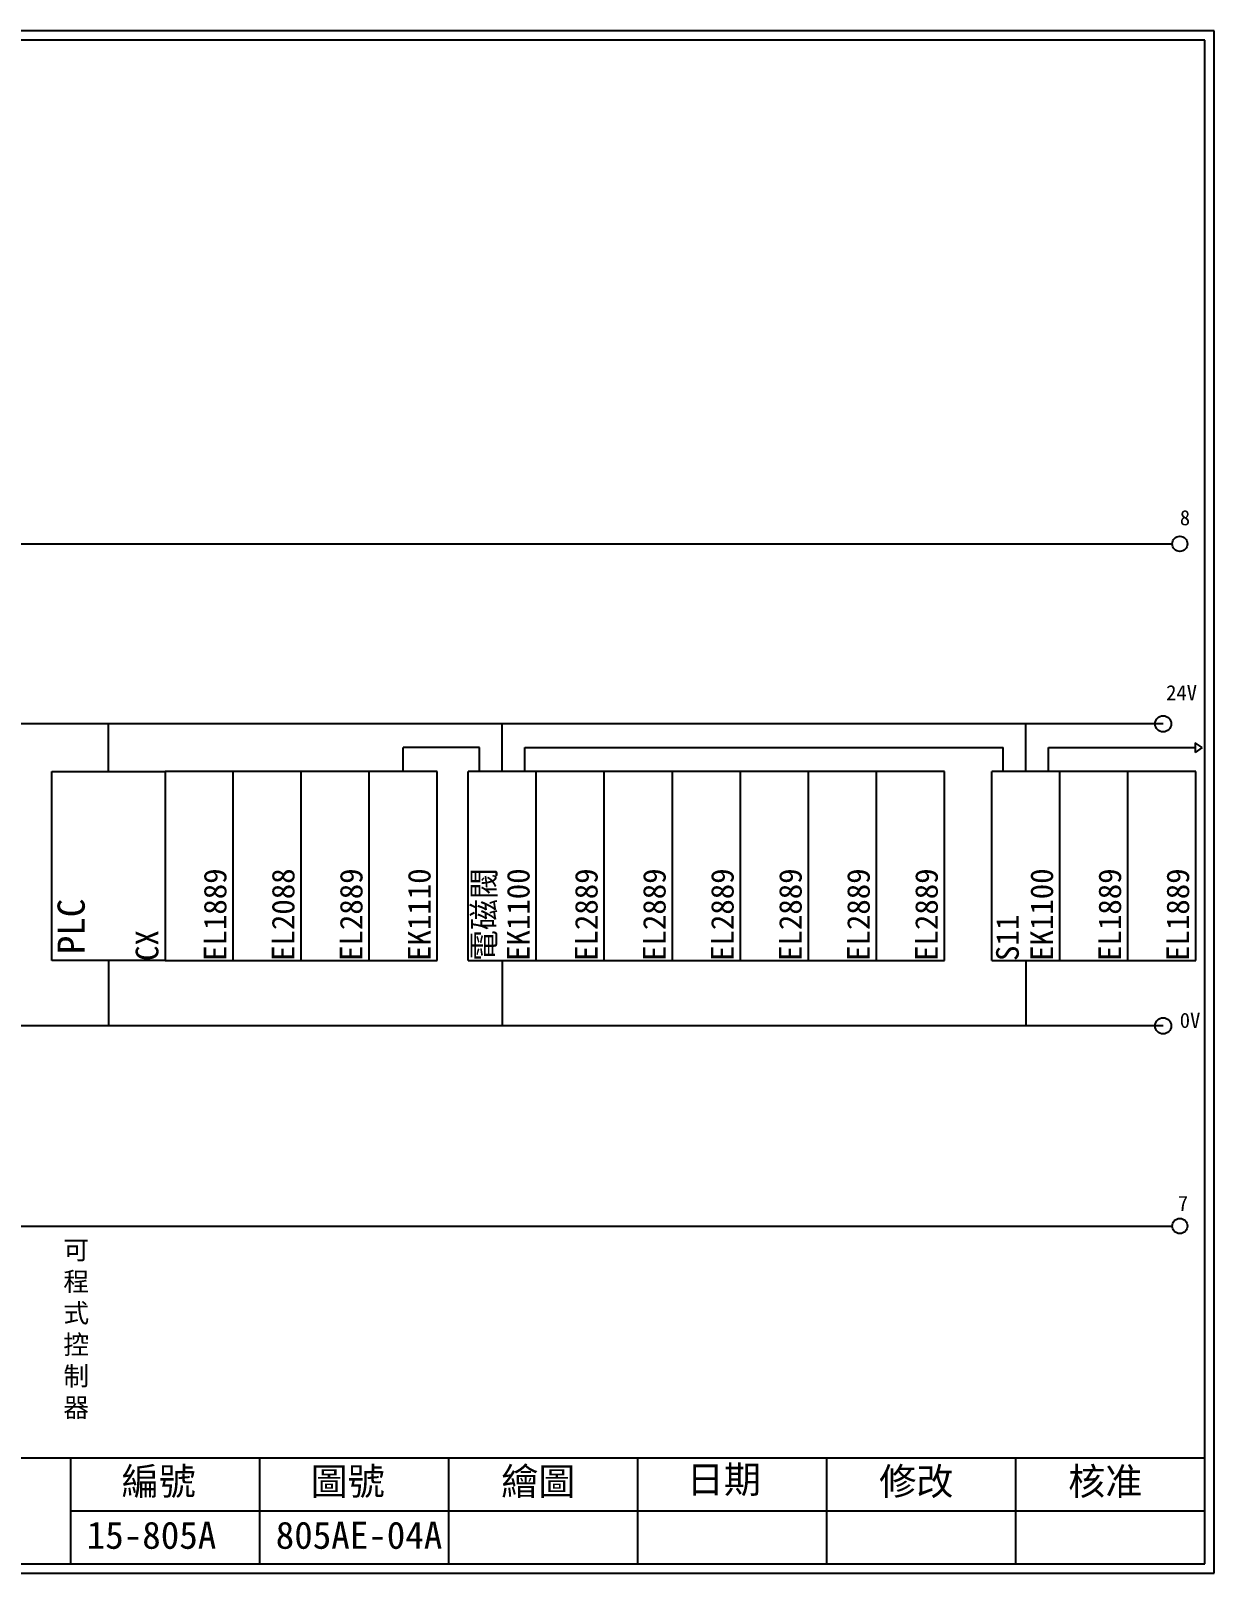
# Model space of a CAD drawing. Extents: x 10 to 297, y 3 to 207.
# Drawn here: x 140.5 to 297, y 3 to 207 of the extents above; entities that cross this region are included whole.
import ezdxf

# ---------------------------------------------------------------- set-up
doc = ezdxf.new("R2010")
doc.units = 0
doc.layers.get('0').update_dxf_attribs({"linetype": 'CONTINUOUS'})
for name, color, linetype in [('7', 7, 'CONTINUOUS'), ('圖框層', 7, 'CONTINUOUS'), ('標尺寸層', 3, 'CONTINUOUS')]:
    doc.layers.add(name, color=color, linetype=linetype)
doc.styles.add('CNS', font='romanc.shx', dxfattribs={"bigfont": 'chineset.shx'})
doc.styles.add('STSL', font='kaiu.ttf')

msp = doc.modelspace()

# ---------------------------------------------------------------- linework, layer by layer
for p, q in [((48.79, 139.12), (291.46, 139.12)), ((290.25, 115.32), (102.3, 115.32)), ((143.23, 84.03), (143.23, 109.03)), ((143.23, 109.03), (158.23, 109.03)), ((158.23, 109.03), (158.23, 84.03)), ((167.23, 109.03), (158.23, 109.03)), ((167.23, 84.03), (167.23, 109.03)), ((176.23, 109.03), (167.23, 109.03)), ((176.23, 84.03), (176.23, 109.03)), ((185.23, 109.03), (176.23, 109.03)), ((185.23, 84.03), (185.23, 109.03)), ((194.23, 109.03), (185.23, 109.03)), ((194.23, 84.03), (194.23, 109.03)), ((198.33, 84.03), (198.33, 109.03)), ((207.33, 109.03), (198.33, 109.03)), ((207.33, 84.03), (207.33, 109.03)), ((216.33, 109.03), (207.33, 109.03)), ((216.33, 84.03), (216.33, 109.03)), ((225.33, 109.03), (216.33, 109.03)), ((225.33, 84.03), (225.33, 109.03)), ((234.33, 109.03), (225.33, 109.03)), ((234.33, 84.03), (234.33, 109.03)), ((243.33, 109.03), (234.33, 109.03)), ((243.33, 84.03), (243.33, 109.03)), ((252.33, 109.03), (243.33, 109.03)), ((252.33, 84.03), (252.33, 109.03)), ((261.33, 109.03), (252.33, 109.03)), ((261.33, 84.03), (261.33, 109.03)), ((267.58, 84.03), (267.58, 109.03)), ((276.58, 109.03), (267.58, 109.03)), ((276.58, 84.03), (276.58, 109.03)), ((285.58, 109.03), (276.58, 109.03)), ((285.58, 84.03), (285.58, 109.03)), ((294.58, 109.03), (285.58, 109.03)), ((294.58, 84.03), (294.58, 109.03)), ((158.23, 84.03), (143.23, 84.03)), ((158.23, 84.03), (167.23, 84.03)), ((167.23, 84.03), (176.23, 84.03)), ((176.23, 84.03), (185.23, 84.03)), ((185.23, 84.03), (194.23, 84.03)), ((198.33, 84.03), (207.33, 84.03)), ((207.33, 84.03), (216.33, 84.03)), ((216.33, 84.03), (225.33, 84.03)), ((225.33, 84.03), (234.33, 84.03)), ((234.33, 84.03), (243.33, 84.03)), ((243.33, 84.03), (252.33, 84.03)), ((252.33, 84.03), (261.33, 84.03)), ((267.58, 84.03), (276.58, 84.03)), ((276.58, 84.03), (285.58, 84.03)), ((285.58, 84.03), (294.58, 84.03)), ((290.25, 75.38), (102.3, 75.38)), ((52.98, 48.91), (291.46, 48.91))]:
    msp.add_line(p, q)
at = {"layer": '7'}
for centre in [(290.25, 115.32), (290.25, 75.38)]:
    msp.add_circle(centre, 1.07, dxfattribs=at)
at = {"layer": '圖框層', "color": 7}
for p, q in [((297, 206.97), (10, 206.97)), ((297, 3), (297, 206.97)), ((295.75, 205.72), (11.25, 205.72)), ((295.75, 4.25), (295.75, 205.72)), ((11.25, 18.25), (295.75, 18.25)), ((145.75, 4.25), (145.75, 18.25)), ((170.75, 4.25), (170.75, 18.25)), ((195.75, 4.25), (195.75, 18.25)), ((220.75, 4.25), (220.75, 18.25)), ((245.75, 4.25), (245.75, 18.25)), ((270.75, 4.25), (270.75, 18.25)), ((145.75, 11.25), (295.75, 11.25)), ((11.25, 4.25), (295.75, 4.25)), ((10, 3), (297, 3))]:
    msp.add_line(p, q, dxfattribs=at)
at = {"layer": '標尺寸層', "color": 7}
for p, q in [((150.73, 109.03), (150.73, 115.32)), ((202.83, 109.03), (202.83, 115.32)), ((272.08, 109.03), (272.08, 115.32)), ((150.73, 84.03), (150.73, 75.38)), ((202.83, 84.03), (202.83, 75.38)), ((272.08, 84.03), (272.08, 75.38))]:
    msp.add_line(p, q, dxfattribs=at)
at = {"layer": '標尺寸層', "color": 5}
for p, q in [((294.48, 112.83), (294.48, 111.52)), ((295.4, 112.18), (294.48, 112.83)), ((199.83, 112.18), (189.73, 112.18)), ((189.73, 109.03), (189.73, 112.18)), ((199.83, 109.03), (199.83, 112.18)), ((205.83, 109.03), (205.83, 112.18)), ((205.83, 112.18), (269.08, 112.18)), ((269.08, 109.03), (269.08, 112.18)), ((275.08, 109.03), (275.08, 112.18)), ((275.08, 112.18), (294.48, 112.18)), ((295.4, 112.18), (294.48, 111.52))]:
    msp.add_line(p, q, dxfattribs=at)
at = {"layer": '標尺寸層', "color": 7}
for centre in [(292.46, 139.12), (292.46, 48.91)]:
    msp.add_circle(centre, 1, dxfattribs=at)

# ---------------------------------------------------------------- texts
at = {"layer": '圖框層', "color": 4, "style": 'STSL'}
for s, height, p in [('8', 2, (292.46, 141.58)), ('24V', 2, (290.65, 118.44)), ('0V', 2, (292.45, 75.11)), ('7', 2, (292.2, 50.91)), ('編號', 3.6, (152.47, 13.34)), ('圖號', 3.6, (177.47, 13.34)), ('繪圖', 3.6, (202.69, 13.34)), ('日期', 3.6, (227.22, 13.59)), ('修改', 3.6, (252.69, 13.34)), ('核准', 3.6, (277.69, 13.34)), ('15-805A', 3.6, (147.86, 6.22)), ('805AE-04A', 3.6, (172.86, 6.22))]:
    msp.add_text(s, height=height, dxfattribs=at).set_placement(p)
for s, height, p in [('EL1889', 3, (166.34, 83.96)), ('EL2088', 3, (175.34, 83.96)), ('EL2889', 3, (184.34, 83.96)), ('EK1110', 3, (193.34, 83.96)), ('電磁閥', 3, (201.91, 83.96)), ('EK1100', 3, (206.44, 83.96)), ('EL2889', 3, (215.44, 83.96)), ('EL2889', 3, (224.44, 83.96)), ('EL2889', 3, (233.44, 83.96)), ('EL2889', 3, (242.44, 83.96)), ('EL2889', 3, (251.44, 83.96)), ('EL2889', 3, (260.44, 83.96)), ('EK1100', 3, (275.69, 83.96)), ('EL1889', 3, (284.69, 83.96)), ('EL1889', 3, (293.69, 83.96)), ('PLC', 3.6, (147.6, 84.85)), ('S11', 3, (271.16, 83.96)), ('CX', 3, (157.34, 83.96))]:
    msp.add_text(s, height=height, rotation=90, dxfattribs=at).set_placement(p)
at = {"layer": '標尺寸層', "color": 7, "insert": (144.77, 46.99), "char_height": 2.5, "width": 5.4243, "attachment_point": 1, "style": 'CNS'}
msp.add_mtext('{\\fDFKai-SB|b0|i0|c136|p65;可程式控制器}', dxfattribs=at)

doc.saveas('drawing.dxf')
